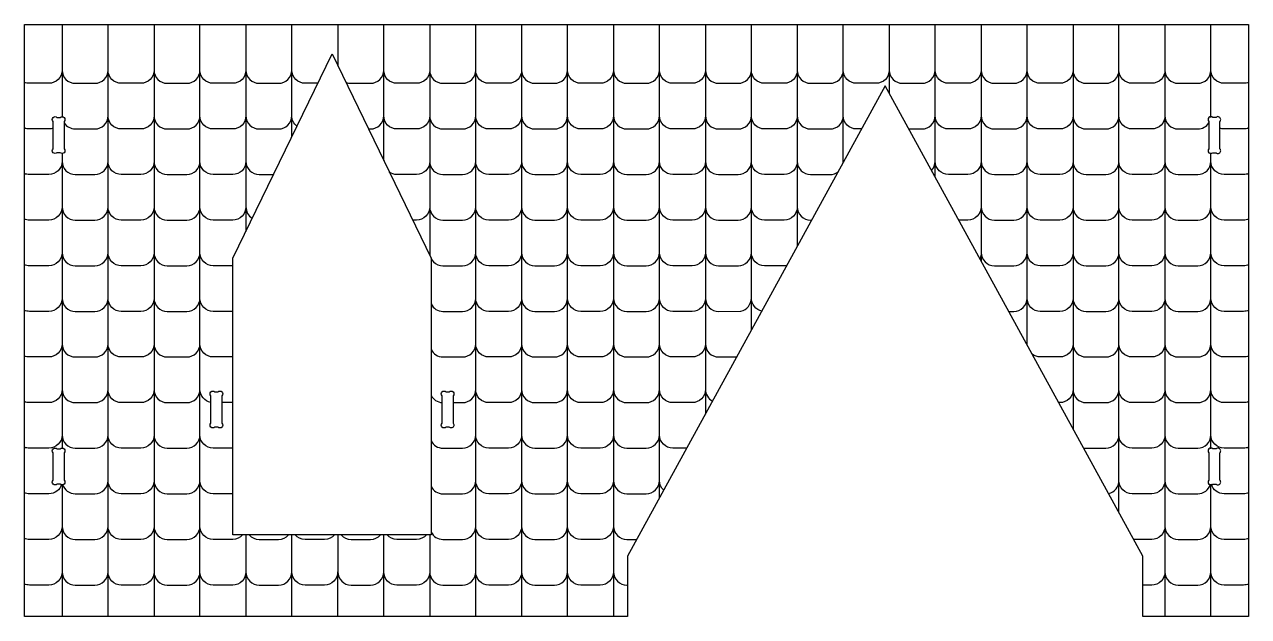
# Model space of a CAD drawing. Extents: x -438 to 582, y -285 to 379.
# Drawn here: x -433.5 to -99.7, y 44.2 to 205.5 of the extents above; entities that cross this region are included whole.
import ezdxf

# ---------------------------------------------------------------- set-up
doc = ezdxf.new("R2010")
doc.units = 0
doc.header["$MEASUREMENT"] = 0
doc.layers.add('LAYER1', color=18, linetype='CONTINUOUS')

msp = doc.modelspace()

# ---------------------------------------------------------------- linework, layer by layer
at = {"layer": 'LAYER1'}
for points in [[(-269.03, 60.59), (-269.03, 44.17), (-433.52, 44.17), (-433.52, 205.48), (-99.7, 205.48), (-99.7, 44.17), (-128.52, 44.17), (-128.52, 60.59), (-198.77, 188.75)], [(-322.63, 141.78), (-322.63, 66.39), (-376.67, 66.39), (-376.67, 141.78), (-349.65, 197.5)]]:
    msp.add_lwpolyline(points, close=True, dxfattribs=at)
for points in [[(-423.26, 205.48), (-423.26, 193.05, -0.414214), (-426.86, 189.45), (-432.19, 189.45, -0.094829), (-433.52, 189.7)], [(-423.26, 205.48), (-423.26, 193.05, 0.414214), (-419.66, 189.45), (-414.33, 189.45, 0.414214), (-410.73, 193.05), (-410.73, 205.48)], [(-398.19, 205.48), (-398.19, 193.05, -0.414214), (-401.8, 189.45), (-407.12, 189.45, -0.414214), (-410.73, 193.05), (-410.73, 205.48)], [(-398.19, 205.48), (-398.19, 193.05, 0.414214), (-394.59, 189.45), (-389.26, 189.45, 0.414214), (-385.66, 193.05), (-385.66, 205.48)], [(-373.13, 205.48), (-373.13, 193.05, -0.414214), (-376.73, 189.45), (-382.06, 189.45, -0.414214), (-385.66, 193.05), (-385.66, 205.48)], [(-373.13, 205.48), (-373.13, 193.05, 0.414214), (-369.53, 189.45), (-364.2, 189.45, 0.414214), (-360.6, 193.05), (-360.6, 205.48)], [(-353.55, 189.45), (-357, 189.45, -0.414214), (-360.6, 193.05), (-360.6, 205.48)], [(-345.89, 189.74, 0.102165), (-344.46, 189.45), (-339.14, 189.45, 0.414214), (-335.54, 193.05), (-335.54, 205.48)], [(-323, 205.48), (-323, 193.05, -0.414214), (-326.61, 189.45), (-331.93, 189.45, -0.414214), (-335.54, 193.05), (-335.54, 205.48)], [(-323, 205.48), (-323, 193.05, 0.414214), (-319.4, 189.45), (-314.07, 189.45, 0.414214), (-310.47, 193.05), (-310.47, 205.48)], [(-297.94, 205.48), (-297.94, 193.05, -0.414214), (-301.54, 189.45), (-306.87, 189.45, -0.414214), (-310.47, 193.05), (-310.47, 205.48)], [(-297.94, 205.48), (-297.94, 193.05, 0.414214), (-294.34, 189.45), (-289.01, 189.45, 0.414214), (-285.41, 193.05), (-285.41, 205.48)], [(-272.88, 205.48), (-272.88, 193.05, -0.414214), (-276.48, 189.45), (-281.81, 189.45, -0.414214), (-285.41, 193.05), (-285.41, 205.48)], [(-272.88, 205.48), (-272.88, 193.05, 0.414214), (-269.27, 189.45), (-263.95, 189.45, 0.414214), (-260.34, 193.05), (-260.34, 205.48)], [(-247.81, 205.48), (-247.81, 193.05, -0.414214), (-251.41, 189.45), (-256.74, 189.45, -0.414214), (-260.34, 193.05), (-260.34, 205.48)], [(-247.81, 205.48), (-247.81, 193.05, 0.414214), (-244.21, 189.45), (-238.88, 189.45, 0.414214), (-235.28, 193.05), (-235.28, 205.48)], [(-222.75, 205.48), (-222.75, 193.05, -0.414214), (-226.35, 189.45), (-231.68, 189.45, -0.414214), (-235.28, 193.05), (-235.28, 205.48)], [(-222.75, 205.48), (-222.75, 193.05, 0.414214), (-219.15, 189.45), (-213.82, 189.45, 0.414214), (-210.22, 193.05), (-210.22, 205.48)], [(-197.69, 205.48), (-197.69, 193.05, -0.414214), (-201.29, 189.45), (-206.61, 189.45, -0.414214), (-210.22, 193.05), (-210.22, 205.48)], [(-197.69, 205.48), (-197.69, 193.05, 0.414214), (-194.08, 189.45), (-188.76, 189.45, 0.414214), (-185.15, 193.05), (-185.15, 205.48)], [(-172.62, 205.48), (-172.62, 193.05, -0.414214), (-176.22, 189.45), (-181.55, 189.45, -0.414214), (-185.15, 193.05), (-185.15, 205.48)], [(-172.62, 205.48), (-172.62, 193.05, 0.414214), (-169.02, 189.45), (-163.69, 189.45, 0.414214), (-160.09, 193.05), (-160.09, 205.48)], [(-147.56, 205.48), (-147.56, 193.05, -0.414214), (-151.16, 189.45), (-156.49, 189.45, -0.414214), (-160.09, 193.05), (-160.09, 205.48)], [(-147.56, 205.48), (-147.56, 193.05, 0.414214), (-143.96, 189.45), (-138.63, 189.45, 0.414214), (-135.03, 193.05), (-135.03, 205.48)], [(-122.49, 205.48), (-122.49, 193.05, -0.414214), (-126.1, 189.45), (-131.42, 189.45, -0.414214), (-135.03, 193.05), (-135.03, 205.48)], [(-122.49, 205.48), (-122.49, 193.05, 0.414214), (-118.89, 189.45), (-113.57, 189.45, 0.414214), (-109.96, 193.05), (-109.96, 205.48)], [(-99.7, 189.7, -0.094829), (-101.03, 189.45), (-106.36, 189.45, -0.414214), (-109.96, 193.05), (-109.96, 205.48)], [(-423.26, 193.05), (-423.26, 180.62, -0.033199), (-423.29, 180.15)], [(-423.26, 193.05), (-423.26, 180.62, 0.033199), (-423.23, 180.15)], [(-422.71, 178.71, 0.258622), (-419.66, 177.02), (-414.33, 177.02, 0.414214), (-410.73, 180.62), (-410.73, 193.05)], [(-398.19, 193.05), (-398.19, 180.62, -0.414214), (-401.8, 177.02), (-407.12, 177.02, -0.414214), (-410.73, 180.62), (-410.73, 193.05)], [(-398.19, 193.05), (-398.19, 180.62, 0.414214), (-394.59, 177.02), (-389.26, 177.02, 0.414214), (-385.66, 180.62), (-385.66, 193.05)], [(-373.13, 193.05), (-373.13, 180.62, -0.414214), (-376.73, 177.02), (-382.06, 177.02, -0.414214), (-385.66, 180.62), (-385.66, 193.05)], [(-373.13, 193.05), (-373.13, 180.62, 0.414214), (-369.53, 177.02), (-364.2, 177.02, 0.414214), (-360.6, 180.62), (-360.6, 193.05)], [(-359.21, 177.78, -0.231147), (-360.6, 180.62), (-360.6, 193.05)], [(-339.72, 177.02), (-339.14, 177.02, 0.414214), (-335.54, 180.62), (-335.54, 193.05)], [(-323, 193.05), (-323, 180.62, -0.414214), (-326.61, 177.02), (-331.93, 177.02, -0.414214), (-335.54, 180.62), (-335.54, 193.05)], [(-323, 193.05), (-323, 180.62, 0.414214), (-319.4, 177.02), (-314.07, 177.02, 0.414214), (-310.47, 180.62), (-310.47, 193.05)], [(-297.94, 193.05), (-297.94, 180.62, -0.414214), (-301.54, 177.02), (-306.87, 177.02, -0.414214), (-310.47, 180.62), (-310.47, 193.05)], [(-297.94, 193.05), (-297.94, 180.62, 0.414214), (-294.34, 177.02), (-289.01, 177.02, 0.414214), (-285.41, 180.62), (-285.41, 193.05)], [(-272.88, 193.05), (-272.88, 180.62, -0.414214), (-276.48, 177.02), (-281.81, 177.02, -0.414214), (-285.41, 180.62), (-285.41, 193.05)], [(-272.88, 193.05), (-272.88, 180.62, 0.414214), (-269.27, 177.02), (-263.95, 177.02, 0.414214), (-260.34, 180.62), (-260.34, 193.05)], [(-247.81, 193.05), (-247.81, 180.62, -0.414214), (-251.41, 177.02), (-256.74, 177.02, -0.414214), (-260.34, 180.62), (-260.34, 193.05)], [(-247.81, 193.05), (-247.81, 180.62, 0.414214), (-244.21, 177.02), (-238.88, 177.02, 0.414214), (-235.28, 180.62), (-235.28, 193.05)], [(-222.75, 193.05), (-222.75, 180.62, -0.414214), (-226.35, 177.02), (-231.68, 177.02, -0.414214), (-235.28, 180.62), (-235.28, 193.05)], [(-222.75, 193.05), (-222.75, 180.62, 0.414214), (-219.15, 177.02), (-213.82, 177.02, 0.414214), (-210.22, 180.62), (-210.22, 193.05)], [(-205.2, 177.02), (-206.61, 177.02, -0.414214), (-210.22, 180.62), (-210.22, 193.05)], [(-192.35, 177.02), (-188.76, 177.02, 0.414214), (-185.15, 180.62), (-185.15, 193.05)], [(-172.62, 193.05), (-172.62, 180.62, -0.414214), (-176.22, 177.02), (-181.55, 177.02, -0.414214), (-185.15, 180.62), (-185.15, 193.05)], [(-172.62, 193.05), (-172.62, 180.62, 0.414214), (-169.02, 177.02), (-163.69, 177.02, 0.414214), (-160.09, 180.62), (-160.09, 193.05)], [(-147.56, 193.05), (-147.56, 180.62, -0.414214), (-151.16, 177.02), (-156.49, 177.02, -0.414214), (-160.09, 180.62), (-160.09, 193.05)], [(-147.56, 193.05), (-147.56, 180.62, 0.414214), (-143.96, 177.02), (-138.63, 177.02, 0.414214), (-135.03, 180.62), (-135.03, 193.05)], [(-122.49, 193.05), (-122.49, 180.62, -0.414214), (-126.1, 177.02), (-131.42, 177.02, -0.414214), (-135.03, 180.62), (-135.03, 193.05)], [(-122.49, 193.05), (-122.49, 180.62, 0.414214), (-118.89, 177.02), (-113.57, 177.02, 0.258622), (-110.51, 178.71)], [(-109.99, 180.15, 0.033199), (-109.96, 180.62), (-109.96, 193.05)], [(-109.93, 180.15, -0.033199), (-109.96, 180.62), (-109.96, 193.05)], [(-423.26, 170.54), (-423.26, 168.2, 0.414214), (-419.66, 164.59), (-414.33, 164.59, 0.414214), (-410.73, 168.2), (-410.73, 180.62)], [(-398.19, 180.62), (-398.19, 168.2, -0.414214), (-401.8, 164.59), (-407.12, 164.59, -0.414214), (-410.73, 168.2), (-410.73, 180.62)], [(-398.19, 180.62), (-398.19, 168.2, 0.414214), (-394.59, 164.59), (-389.26, 164.59, 0.414214), (-385.66, 168.2), (-385.66, 180.62)], [(-373.13, 180.62), (-373.13, 168.2, -0.414214), (-376.73, 164.59), (-382.06, 164.59, -0.414214), (-385.66, 168.2), (-385.66, 180.62)], [(-373.13, 180.62), (-373.13, 168.2, 0.414214), (-369.53, 164.59), (-365.61, 164.59)], [(-323, 180.62), (-323, 168.2, -0.414214), (-326.61, 164.59), (-331.93, 164.59, -0.155658), (-334.02, 165.26)], [(-323, 180.62), (-323, 168.2, 0.414214), (-319.4, 164.59), (-314.07, 164.59, 0.414214), (-310.47, 168.2), (-310.47, 180.62)], [(-297.94, 180.62), (-297.94, 168.2, -0.414214), (-301.54, 164.59), (-306.87, 164.59, -0.414214), (-310.47, 168.2), (-310.47, 180.62)], [(-297.94, 180.62), (-297.94, 168.2, 0.414214), (-294.34, 164.59), (-289.01, 164.59, 0.414214), (-285.41, 168.2), (-285.41, 180.62)], [(-272.88, 180.62), (-272.88, 168.2, -0.414214), (-276.48, 164.59), (-281.81, 164.59, -0.414214), (-285.41, 168.2), (-285.41, 180.62)], [(-272.88, 180.62), (-272.88, 168.2, 0.414214), (-269.27, 164.59), (-263.95, 164.59, 0.414214), (-260.34, 168.2), (-260.34, 180.62)], [(-247.81, 180.62), (-247.81, 168.2, -0.414214), (-251.41, 164.59), (-256.74, 164.59, -0.414214), (-260.34, 168.2), (-260.34, 180.62)], [(-247.81, 180.62), (-247.81, 168.2, 0.414214), (-244.21, 164.59), (-238.88, 164.59, 0.414214), (-235.28, 168.2), (-235.28, 180.62)], [(-222.75, 180.62), (-222.75, 168.2, -0.414214), (-226.35, 164.59), (-231.68, 164.59, -0.414214), (-235.28, 168.2), (-235.28, 180.62)], [(-222.75, 180.62), (-222.75, 168.2, 0.414214), (-219.15, 164.59), (-213.82, 164.59, 0.168086), (-211.59, 165.36)], [(-210.23, 167.84, 0.024562), (-210.22, 168.2), (-210.22, 180.62)], [(-210.2, 167.9, -0.020773), (-210.22, 168.2), (-210.22, 180.62)], [(-186.15, 165.71, 0.192515), (-185.15, 168.2), (-185.15, 180.62)], [(-172.62, 180.62), (-172.62, 168.2, -0.414214), (-176.22, 164.59), (-181.55, 164.59, -0.414214), (-185.15, 168.2), (-185.15, 180.62)], [(-172.62, 180.62), (-172.62, 168.2, 0.414214), (-169.02, 164.59), (-163.69, 164.59, 0.414214), (-160.09, 168.2), (-160.09, 180.62)], [(-147.56, 180.62), (-147.56, 168.2, -0.414214), (-151.16, 164.59), (-156.49, 164.59, -0.414214), (-160.09, 168.2), (-160.09, 180.62)], [(-147.56, 180.62), (-147.56, 168.2, 0.414214), (-143.96, 164.59), (-138.63, 164.59, 0.414214), (-135.03, 168.2), (-135.03, 180.62)], [(-122.49, 180.62), (-122.49, 168.2, -0.414214), (-126.1, 164.59), (-131.42, 164.59, -0.414214), (-135.03, 168.2), (-135.03, 180.62)], [(-122.49, 180.62), (-122.49, 168.2, 0.414214), (-118.89, 164.59), (-113.57, 164.59, 0.414214), (-109.96, 168.2), (-109.96, 170.54)], [(-425.71, 177.21, -0.081244), (-426.86, 177.02), (-432.19, 177.02, -0.094829), (-433.52, 177.28)], [(-99.7, 177.28, -0.094829), (-101.03, 177.02), (-106.36, 177.02, -0.081244), (-107.51, 177.21)], [(-423.26, 170.54), (-423.26, 168.2, -0.414214), (-426.86, 164.59), (-432.19, 164.59, -0.094829), (-433.52, 164.85)], [(-99.7, 164.85, -0.094829), (-101.03, 164.59), (-106.36, 164.59, -0.414214), (-109.96, 168.2), (-109.96, 170.54)], [(-423.26, 168.2), (-423.26, 155.77, -0.414214), (-426.86, 152.17), (-432.19, 152.17, -0.094829), (-433.52, 152.42)], [(-423.26, 168.2), (-423.26, 155.77, 0.414214), (-419.66, 152.17), (-414.33, 152.17, 0.414214), (-410.73, 155.77), (-410.73, 168.2)], [(-398.19, 168.2), (-398.19, 155.77, -0.414214), (-401.8, 152.17), (-407.12, 152.17, -0.414214), (-410.73, 155.77), (-410.73, 168.2)], [(-398.19, 168.2), (-398.19, 155.77, 0.414214), (-394.59, 152.17), (-389.26, 152.17, 0.414214), (-385.66, 155.77), (-385.66, 168.2)], [(-373.13, 168.2), (-373.13, 155.77, -0.414214), (-376.73, 152.17), (-382.06, 152.17, -0.414214), (-385.66, 155.77), (-385.66, 168.2)], [(-373.13, 168.2), (-373.13, 155.77, 0.263305), (-371.38, 152.68)], [(-323, 168.2), (-323, 155.77, -0.414214), (-326.61, 152.17), (-327.67, 152.17)], [(-323, 168.2), (-323, 155.77, 0.414214), (-319.4, 152.17), (-314.07, 152.17, 0.414214), (-310.47, 155.77), (-310.47, 168.2)], [(-297.94, 168.2), (-297.94, 155.77, -0.414214), (-301.54, 152.17), (-306.87, 152.17, -0.414214), (-310.47, 155.77), (-310.47, 168.2)], [(-297.94, 168.2), (-297.94, 155.77, 0.414214), (-294.34, 152.17), (-289.01, 152.17, 0.414214), (-285.41, 155.77), (-285.41, 168.2)], [(-272.88, 168.2), (-272.88, 155.77, -0.414214), (-276.48, 152.17), (-281.81, 152.17, -0.414214), (-285.41, 155.77), (-285.41, 168.2)], [(-272.88, 168.2), (-272.88, 155.77, 0.414214), (-269.27, 152.17), (-263.95, 152.17, 0.414214), (-260.34, 155.77), (-260.34, 168.2)], [(-247.81, 168.2), (-247.81, 155.77, -0.414214), (-251.41, 152.17), (-256.74, 152.17, -0.414214), (-260.34, 155.77), (-260.34, 168.2)], [(-247.81, 168.2), (-247.81, 155.77, 0.414214), (-244.21, 152.17), (-238.88, 152.17, 0.414214), (-235.28, 155.77), (-235.28, 168.2)], [(-222.75, 168.2), (-222.75, 155.77, -0.414214), (-226.35, 152.17), (-231.68, 152.17, -0.414214), (-235.28, 155.77), (-235.28, 168.2)], [(-222.75, 168.2), (-222.75, 155.77, 0.414214), (-219.15, 152.17), (-218.83, 152.17)], [(-172.62, 168.2), (-172.62, 155.77, -0.414214), (-176.22, 152.17), (-178.72, 152.17)], [(-172.62, 168.2), (-172.62, 155.77, 0.414214), (-169.02, 152.17), (-163.69, 152.17, 0.414214), (-160.09, 155.77), (-160.09, 168.2)], [(-147.56, 168.2), (-147.56, 155.77, -0.414214), (-151.16, 152.17), (-156.49, 152.17, -0.414214), (-160.09, 155.77), (-160.09, 168.2)], [(-147.56, 168.2), (-147.56, 155.77, 0.414214), (-143.96, 152.17), (-138.63, 152.17, 0.414214), (-135.03, 155.77), (-135.03, 168.2)], [(-122.49, 168.2), (-122.49, 155.77, -0.414214), (-126.1, 152.17), (-131.42, 152.17, -0.414214), (-135.03, 155.77), (-135.03, 168.2)], [(-122.49, 168.2), (-122.49, 155.77, 0.414214), (-118.89, 152.17), (-113.57, 152.17, 0.414214), (-109.96, 155.77), (-109.96, 168.2)], [(-99.7, 152.42, -0.094829), (-101.03, 152.17), (-106.36, 152.17, -0.414214), (-109.96, 155.77), (-109.96, 168.2)], [(-423.26, 155.77), (-423.26, 143.34, -0.414214), (-426.86, 139.74), (-432.19, 139.74, -0.094829), (-433.52, 139.99)], [(-423.26, 155.77), (-423.26, 143.34, 0.414214), (-419.66, 139.74), (-414.33, 139.74, 0.414214), (-410.73, 143.34), (-410.73, 155.77)], [(-398.19, 155.77), (-398.19, 143.34, -0.414214), (-401.8, 139.74), (-407.12, 139.74, -0.414214), (-410.73, 143.34), (-410.73, 155.77)], [(-398.19, 155.77), (-398.19, 143.34, 0.414214), (-394.59, 139.74), (-389.26, 139.74, 0.414214), (-385.66, 143.34), (-385.66, 155.77)], [(-376.67, 139.74, -0.004449), (-376.73, 139.74), (-382.06, 139.74, -0.414214), (-385.66, 143.34), (-385.66, 155.77)], [(-323, 155.77), (-323, 143.34, -0.046774), (-323.07, 142.67)], [(-323, 155.77), (-323, 143.34, 0.414214), (-319.4, 139.74), (-314.07, 139.74, 0.414214), (-310.47, 143.34), (-310.47, 155.77)], [(-297.94, 155.77), (-297.94, 143.34, -0.414214), (-301.54, 139.74), (-306.87, 139.74, -0.414214), (-310.47, 143.34), (-310.47, 155.77)], [(-297.94, 155.77), (-297.94, 143.34, 0.414214), (-294.34, 139.74), (-289.01, 139.74, 0.414214), (-285.41, 143.34), (-285.41, 155.77)], [(-272.88, 155.77), (-272.88, 143.34, -0.414214), (-276.48, 139.74), (-281.81, 139.74, -0.414214), (-285.41, 143.34), (-285.41, 155.77)], [(-272.88, 155.77), (-272.88, 143.34, 0.414214), (-269.27, 139.74), (-263.95, 139.74, 0.414214), (-260.34, 143.34), (-260.34, 155.77)], [(-247.81, 155.77), (-247.81, 143.34, -0.414214), (-251.41, 139.74), (-256.74, 139.74, -0.414214), (-260.34, 143.34), (-260.34, 155.77)], [(-247.81, 155.77), (-247.81, 143.34, 0.414214), (-244.21, 139.74), (-238.88, 139.74, 0.004442), (-238.82, 139.74)], [(-238.88, 139.74, 0.414214), (-235.28, 143.34), (-235.28, 155.77)], [(-225.6, 139.82, -0.052731), (-226.35, 139.74), (-231.68, 139.74, -0.414214), (-235.28, 143.34), (-235.28, 155.77)], [(-172.62, 155.77), (-172.62, 143.34, -0.11622), (-173, 141.73)], [(-172.62, 155.77), (-172.62, 143.34, 0.414214), (-169.02, 139.74), (-163.69, 139.74, 0.414214), (-160.09, 143.34), (-160.09, 155.77)], [(-147.56, 155.77), (-147.56, 143.34, -0.414214), (-151.16, 139.74), (-156.49, 139.74, -0.414214), (-160.09, 143.34), (-160.09, 155.77)], [(-147.56, 155.77), (-147.56, 143.34, 0.414214), (-143.96, 139.74), (-138.63, 139.74, 0.414214), (-135.03, 143.34), (-135.03, 155.77)], [(-122.49, 155.77), (-122.49, 143.34, -0.414214), (-126.1, 139.74), (-131.42, 139.74, -0.414214), (-135.03, 143.34), (-135.03, 155.77)], [(-122.49, 155.77), (-122.49, 143.34, 0.414214), (-118.89, 139.74), (-113.57, 139.74, 0.414214), (-109.96, 143.34), (-109.96, 155.77)], [(-99.7, 139.99, -0.094829), (-101.03, 139.74), (-106.36, 139.74, -0.414214), (-109.96, 143.34), (-109.96, 155.77)], [(-423.26, 143.34), (-423.26, 130.91, -0.414214), (-426.86, 127.31), (-432.19, 127.31, -0.094829), (-433.52, 127.56)], [(-423.26, 143.34), (-423.26, 130.91, 0.414214), (-419.66, 127.31), (-414.33, 127.31, 0.414214), (-410.73, 130.91), (-410.73, 143.34)], [(-398.19, 143.34), (-398.19, 130.91, -0.414214), (-401.8, 127.31), (-407.12, 127.31, -0.414214), (-410.73, 130.91), (-410.73, 143.34)], [(-398.19, 143.34), (-398.19, 130.91, 0.414214), (-394.59, 127.31), (-389.26, 127.31, 0.414214), (-385.66, 130.91), (-385.66, 143.34)], [(-376.67, 127.31, -0.004449), (-376.73, 127.31), (-382.06, 127.31, -0.414214), (-385.66, 130.91), (-385.66, 143.34)], [(-322.63, 129.32, 0.285946), (-319.4, 127.31), (-314.07, 127.31, 0.414214), (-310.47, 130.91), (-310.47, 143.34)], [(-297.94, 143.34), (-297.94, 130.91, -0.414214), (-301.54, 127.31), (-306.87, 127.31, -0.414214), (-310.47, 130.91), (-310.47, 143.34)], [(-297.94, 143.34), (-297.94, 130.91, 0.414214), (-294.34, 127.31), (-289.01, 127.31, 0.414214), (-285.41, 130.91), (-285.41, 143.34)], [(-272.88, 143.34), (-272.88, 130.91, -0.414214), (-276.48, 127.31), (-281.81, 127.31, -0.414214), (-285.41, 130.91), (-285.41, 143.34)], [(-272.88, 143.34), (-272.88, 130.91, 0.414214), (-269.27, 127.31), (-263.95, 127.31, 0.414214), (-260.34, 130.91), (-260.34, 143.34)], [(-247.81, 143.34), (-247.81, 130.91, -0.414214), (-251.41, 127.31), (-256.74, 127.31, -0.414214), (-260.34, 130.91), (-260.34, 143.34)], [(-247.81, 143.34), (-247.81, 130.91, 0.414214), (-244.21, 127.31), (-238.15, 127.39)], [(-160.1, 118.2, 0.019695), (-160.09, 118.48), (-160.09, 143.34)], [(-147.56, 143.34), (-147.56, 130.91, -0.414214), (-151.16, 127.31), (-156.49, 127.31, -0.414214), (-160.09, 130.91)], [(-147.56, 143.34), (-147.56, 130.91, 0.414214), (-143.96, 127.31), (-138.63, 127.31, 0.414214), (-135.03, 130.91), (-135.03, 143.34)], [(-122.49, 143.34), (-122.49, 130.91, -0.414214), (-126.1, 127.31), (-131.42, 127.31, -0.414214), (-135.03, 130.91), (-135.03, 143.34)], [(-122.49, 143.34), (-122.49, 130.91, 0.414214), (-118.89, 127.31), (-113.57, 127.31, 0.414214), (-109.96, 130.91), (-109.96, 143.34)], [(-99.7, 127.56, -0.094829), (-101.03, 127.31), (-106.36, 127.31, -0.414214), (-109.96, 130.91), (-109.96, 143.34)], [(-423.26, 130.91), (-423.26, 118.48, -0.414214), (-426.86, 114.88), (-432.19, 114.88, -0.094829), (-433.52, 115.14)], [(-423.26, 130.91), (-423.26, 118.48, 0.414214), (-419.66, 114.88), (-414.33, 114.88, 0.414214), (-410.73, 118.48), (-410.73, 130.91)], [(-398.19, 130.91), (-398.19, 118.48, -0.414214), (-401.8, 114.88), (-407.12, 114.88, -0.414214), (-410.73, 118.48), (-410.73, 130.91)], [(-398.19, 130.91), (-398.19, 118.48, 0.414214), (-394.59, 114.88), (-389.26, 114.88, 0.414214), (-385.66, 118.48), (-385.66, 130.91)], [(-376.67, 114.88, -0.004449), (-376.73, 114.88), (-382.06, 114.88, -0.414214), (-385.66, 118.48), (-385.66, 130.91)], [(-322.63, 116.9, 0.285946), (-319.4, 114.88), (-314.07, 114.88, 0.414214), (-310.47, 118.48), (-310.47, 130.91)], [(-297.94, 130.91), (-297.94, 118.48, -0.414214), (-301.54, 114.88), (-306.87, 114.88, -0.414214), (-310.47, 118.48), (-310.47, 130.91)], [(-297.94, 130.91), (-297.94, 118.48, 0.414214), (-294.34, 114.88), (-289.01, 114.88, 0.414214), (-285.41, 118.48), (-285.41, 130.91)], [(-272.88, 130.91), (-272.88, 118.48, -0.414214), (-276.48, 114.88), (-281.81, 114.88, -0.414214), (-285.41, 118.48), (-285.41, 130.91)], [(-272.88, 130.91), (-272.88, 118.48, 0.414214), (-269.27, 114.88), (-263.95, 114.88, 0.414214), (-260.34, 118.48), (-260.34, 130.91)], [(-247.81, 130.91), (-247.81, 118.48, -0.414214), (-251.41, 114.88), (-256.74, 114.88, -0.414214), (-260.34, 118.48), (-260.34, 130.91)], [(-247.81, 130.91), (-247.81, 118.48, 0.414214), (-244.21, 114.88), (-239.27, 114.88)], [(-238.15, 127.39, 0.355278), (-235.28, 130.91)], [(-232.41, 127.39, -0.355278), (-235.28, 130.91)], [(-165.09, 127.31), (-163.69, 127.31, 0.414214), (-160.09, 130.91)], [(-147.56, 130.91), (-147.56, 118.48, -0.414214), (-151.16, 114.88), (-156.49, 114.88, -0.166543), (-158.7, 115.64)], [(-147.56, 130.91), (-147.56, 118.48, 0.414214), (-143.96, 114.88), (-138.63, 114.88, 0.414214), (-135.03, 118.48), (-135.03, 130.91)], [(-122.49, 130.91), (-122.49, 118.48, -0.414214), (-126.1, 114.88), (-131.42, 114.88, -0.414214), (-135.03, 118.48), (-135.03, 130.91)], [(-122.49, 130.91), (-122.49, 118.48, 0.414214), (-118.89, 114.88), (-113.57, 114.88, 0.414214), (-109.96, 118.48), (-109.96, 130.91)], [(-99.7, 115.14, -0.094829), (-101.03, 114.88), (-106.36, 114.88, -0.414214), (-109.96, 118.48), (-109.96, 130.91)], [(-160.07, 118.15, -0.023061), (-160.09, 118.48), (-160.09, 125.48)], [(-423.26, 118.48), (-423.26, 106.06, -0.414214), (-426.86, 102.45), (-432.19, 102.45, -0.094829), (-433.52, 102.71)], [(-423.26, 118.48), (-423.26, 106.06, 0.414214), (-419.66, 102.45), (-414.33, 102.45, 0.414214), (-410.73, 106.06), (-410.73, 118.48)], [(-398.19, 118.48), (-398.19, 106.06, -0.414214), (-401.8, 102.45), (-407.12, 102.45, -0.414214), (-410.73, 106.06), (-410.73, 118.48)], [(-398.19, 118.48), (-398.19, 106.06, 0.414214), (-394.59, 102.45), (-389.26, 102.45, 0.414214), (-385.66, 106.06), (-385.66, 118.48)], [(-382.67, 102.51, -0.365004), (-385.66, 106.06), (-385.66, 118.48)], [(-316.63, 102.45), (-314.07, 102.45, 0.414214), (-310.47, 106.06), (-310.47, 118.48)], [(-297.94, 118.48), (-297.94, 106.06, -0.414214), (-301.54, 102.45), (-306.87, 102.45, -0.414214), (-310.47, 106.06), (-310.47, 118.48)], [(-297.94, 118.48), (-297.94, 106.06, 0.414214), (-294.34, 102.45), (-289.01, 102.45, 0.414214), (-285.41, 106.06), (-285.41, 118.48)], [(-272.88, 118.48), (-272.88, 106.06, -0.414214), (-276.48, 102.45), (-281.81, 102.45, -0.414214), (-285.41, 106.06), (-285.41, 118.48)], [(-272.88, 118.48), (-272.88, 106.06, 0.414214), (-269.27, 102.45), (-263.95, 102.45, 0.414214), (-260.34, 106.06), (-260.34, 118.48)], [(-247.81, 118.48), (-247.81, 106.06, -0.414214), (-251.41, 102.45), (-256.74, 102.45, -0.414214), (-260.34, 106.06), (-260.34, 118.48)], [(-247.81, 118.48), (-247.81, 106.06, 0.280761), (-245.86, 102.85)], [(-147.56, 118.48), (-147.56, 106.06, -0.414214), (-151.16, 102.45), (-151.47, 102.45)], [(-147.56, 118.48), (-147.56, 106.06, 0.414214), (-143.96, 102.45), (-138.63, 102.45, 0.414214), (-135.03, 106.06), (-135.03, 118.48)], [(-122.49, 118.48), (-122.49, 106.06, -0.414214), (-126.1, 102.45), (-131.42, 102.45, -0.414214), (-135.03, 106.06), (-135.03, 118.48)], [(-122.49, 118.48), (-122.49, 106.06, 0.414214), (-118.89, 102.45), (-113.57, 102.45, 0.414214), (-109.96, 106.06), (-109.96, 118.48)], [(-99.7, 102.71, -0.094829), (-101.03, 102.45), (-106.36, 102.45, -0.414214), (-109.96, 106.06), (-109.96, 118.48)], [(-423.26, 106.06), (-423.26, 93.63, -0.414214), (-426.86, 90.03), (-432.19, 90.03, -0.094829), (-433.52, 90.28)], [(-423.26, 106.06), (-423.26, 93.63, 0.414214), (-419.66, 90.03), (-414.33, 90.03, 0.414214), (-410.73, 93.63), (-410.73, 106.06)], [(-398.19, 106.06), (-398.19, 93.63, -0.414214), (-401.8, 90.03), (-407.12, 90.03, -0.414214), (-410.73, 93.63), (-410.73, 106.06)], [(-398.19, 106.06), (-398.19, 93.63, 0.414214), (-394.59, 90.03), (-389.26, 90.03, 0.414214), (-385.66, 93.63), (-385.66, 106.06)], [(-376.67, 90.03, -0.004449), (-376.73, 90.03), (-382.06, 90.03, -0.414214), (-385.66, 93.63), (-385.66, 106.06)], [(-322.63, 92.04, 0.285946), (-319.4, 90.03), (-314.07, 90.03, 0.414214), (-310.47, 93.63), (-310.47, 106.06)], [(-322.63, 104.47, 0.26866), (-319.63, 102.46)], [(-297.94, 106.06), (-297.94, 93.63, -0.414214), (-301.54, 90.03), (-306.87, 90.03, -0.414214), (-310.47, 93.63), (-310.47, 106.06)], [(-297.94, 106.06), (-297.94, 93.63, 0.414214), (-294.34, 90.03), (-289.01, 90.03, 0.414214), (-285.41, 93.63), (-285.41, 106.06)], [(-272.88, 106.06), (-272.88, 93.63, -0.414214), (-276.48, 90.03), (-281.81, 90.03, -0.414214), (-285.41, 93.63), (-285.41, 106.06)], [(-272.88, 106.06), (-272.88, 93.63, 0.414214), (-269.27, 90.03), (-263.95, 90.03, 0.414214), (-260.34, 93.63), (-260.34, 106.06)], [(-252.89, 90.03), (-256.74, 90.03, -0.414214), (-260.34, 93.63), (-260.34, 106.06)], [(-144.7, 90.1, 0.051947), (-143.96, 90.03), (-138.63, 90.03, 0.414214), (-135.03, 93.63), (-135.03, 106.06)], [(-122.49, 106.06), (-122.49, 93.63, -0.414214), (-126.1, 90.03), (-131.42, 90.03, -0.414214), (-135.03, 93.63), (-135.03, 106.06)], [(-122.49, 106.06), (-122.49, 93.63, 0.414214), (-118.89, 90.03), (-113.57, 90.03, 0.414214), (-109.96, 93.63), (-109.96, 106.06)], [(-99.7, 90.28, -0.094829), (-101.03, 90.03), (-106.36, 90.03, -0.414214), (-109.96, 93.63), (-109.96, 106.06)], [(-376.67, 102.45, -0.004449), (-376.73, 102.45), (-379.67, 102.45)], [(-423.13, 80.24, 0.336889), (-419.66, 77.6), (-414.33, 77.6, 0.414214), (-410.73, 81.2), (-410.73, 93.63)], [(-398.19, 93.63), (-398.19, 81.2, -0.414214), (-401.8, 77.6), (-407.12, 77.6, -0.414214), (-410.73, 81.2), (-410.73, 93.63)], [(-398.19, 93.63), (-398.19, 81.2, 0.414214), (-394.59, 77.6), (-389.26, 77.6, 0.414214), (-385.66, 81.2), (-385.66, 93.63)], [(-376.67, 77.6, -0.004449), (-376.73, 77.6), (-382.06, 77.6, -0.414214), (-385.66, 81.2), (-385.66, 93.63)], [(-322.63, 79.61, 0.285946), (-319.4, 77.6), (-314.07, 77.6, 0.414214), (-310.47, 81.2), (-310.47, 93.63)], [(-297.94, 93.63), (-297.94, 81.2, -0.414214), (-301.54, 77.6), (-306.87, 77.6, -0.414214), (-310.47, 81.2), (-310.47, 93.63)], [(-297.94, 93.63), (-297.94, 81.2, 0.414214), (-294.34, 77.6), (-289.01, 77.6, 0.414214), (-285.41, 81.2), (-285.41, 93.63)], [(-272.88, 93.63), (-272.88, 81.2, -0.414214), (-276.48, 77.6), (-281.81, 77.6, -0.414214), (-285.41, 81.2), (-285.41, 93.63)], [(-272.88, 93.63), (-272.88, 81.2, 0.414214), (-269.27, 77.6), (-263.95, 77.6, 0.414214), (-260.34, 81.2), (-260.34, 93.63)], [(-259.18, 78.55, -0.209526), (-260.34, 81.2), (-260.34, 93.63)], [(-137.89, 77.68, 0.35458), (-135.03, 81.2), (-135.03, 93.63)], [(-122.49, 93.63), (-122.49, 81.2, -0.414214), (-126.1, 77.6), (-131.42, 77.6, -0.414214), (-135.03, 81.2), (-135.03, 93.63)], [(-122.49, 93.63), (-122.49, 81.2, 0.414214), (-118.89, 77.6), (-113.57, 77.6, 0.336889), (-110.09, 80.24)], [(-423.26, 80.24), (-423.26, 68.77, -0.414214), (-426.86, 65.17), (-432.19, 65.17, -0.094829), (-433.52, 65.42)], [(-423.39, 80.24, -0.336889), (-426.86, 77.6), (-432.19, 77.6, -0.094829), (-433.52, 77.85)], [(-423.26, 80.24), (-423.26, 68.77, 0.414214), (-419.66, 65.17), (-414.33, 65.17, 0.414214), (-410.73, 68.77), (-410.73, 81.2)], [(-398.19, 81.2), (-398.19, 68.77, -0.414214), (-401.8, 65.17), (-407.12, 65.17, -0.414214), (-410.73, 68.77), (-410.73, 81.2)], [(-398.19, 81.2), (-398.19, 68.77, 0.414214), (-394.59, 65.17), (-389.26, 65.17, 0.414214), (-385.66, 68.77), (-385.66, 81.2)], [(-374.03, 66.39, -0.215397), (-376.73, 65.17), (-382.06, 65.17, -0.414214), (-385.66, 68.77), (-385.66, 81.2)], [(-322.63, 67.18, 0.285946), (-319.4, 65.17), (-314.07, 65.17, 0.414214), (-310.47, 68.77), (-310.47, 81.2)], [(-297.94, 81.2), (-297.94, 68.77, -0.414214), (-301.54, 65.17), (-306.87, 65.17, -0.414214), (-310.47, 68.77), (-310.47, 81.2)], [(-297.94, 81.2), (-297.94, 68.77, 0.414214), (-294.34, 65.17), (-289.01, 65.17, 0.414214), (-285.41, 68.77), (-285.41, 81.2)], [(-272.88, 81.2), (-272.88, 68.77, -0.414214), (-276.48, 65.17), (-281.81, 65.17, -0.414214), (-285.41, 68.77), (-285.41, 81.2)], [(-272.88, 81.2), (-272.88, 68.77, 0.414214), (-269.27, 65.17), (-266.52, 65.17)], [(-122.49, 81.2), (-122.49, 68.77, -0.414214), (-126.1, 65.17), (-131.03, 65.17)], [(-122.49, 81.2), (-122.49, 68.77, 0.414214), (-118.89, 65.17), (-113.57, 65.17, 0.414214), (-109.96, 68.77), (-109.96, 80.24)], [(-99.7, 65.42, -0.094829), (-101.03, 65.17), (-106.36, 65.17, -0.414214), (-109.96, 68.77), (-109.96, 80.24)], [(-99.7, 77.85, -0.094829), (-101.03, 77.6), (-106.36, 77.6, -0.336889), (-109.83, 80.24)], [(-423.26, 68.77), (-423.26, 56.34, -0.414214), (-426.86, 52.74), (-432.19, 52.74, -0.094829), (-433.52, 53)], [(-423.26, 68.77), (-423.26, 56.34, 0.414214), (-419.66, 52.74), (-414.33, 52.74, 0.414214), (-410.73, 56.34), (-410.73, 68.77)], [(-398.19, 68.77), (-398.19, 56.34, -0.414214), (-401.8, 52.74), (-407.12, 52.74, -0.414214), (-410.73, 56.34), (-410.73, 68.77)], [(-398.19, 68.77), (-398.19, 56.34, 0.414214), (-394.59, 52.74), (-389.26, 52.74, 0.414214), (-385.66, 56.34), (-385.66, 68.77)], [(-373.13, 66.39), (-373.13, 56.34, -0.414214), (-376.73, 52.74), (-382.06, 52.74, -0.414214), (-385.66, 56.34), (-385.66, 68.77)], [(-323, 66.39), (-323, 56.34, 0.414214), (-319.4, 52.74), (-314.07, 52.74, 0.414214), (-310.47, 56.34), (-310.47, 68.77)], [(-297.94, 68.77), (-297.94, 56.34, -0.414214), (-301.54, 52.74), (-306.87, 52.74, -0.414214), (-310.47, 56.34), (-310.47, 68.77)], [(-297.94, 68.77), (-297.94, 56.34, 0.414214), (-294.34, 52.74), (-289.01, 52.74, 0.414214), (-285.41, 56.34), (-285.41, 68.77)], [(-272.88, 68.77), (-272.88, 56.34, -0.414214), (-276.48, 52.74), (-281.81, 52.74, -0.414214), (-285.41, 56.34), (-285.41, 68.77)], [(-272.88, 68.77), (-272.88, 56.34, 0.414214), (-269.27, 52.74), (-269.03, 52.74)], [(-122.49, 68.77), (-122.49, 56.34, -0.414214), (-126.1, 52.74), (-128.52, 52.74)], [(-122.49, 68.77), (-122.49, 56.34, 0.414214), (-118.89, 52.74), (-113.57, 52.74, 0.414214), (-109.96, 56.34), (-109.96, 68.77)], [(-99.7, 53, -0.094829), (-101.03, 52.74), (-106.36, 52.74, -0.414214), (-109.96, 56.34), (-109.96, 68.77)], [(-373.13, 66.39), (-373.13, 56.34, 0.414214), (-369.53, 52.74), (-364.2, 52.74, 0.414214), (-360.6, 56.34), (-360.6, 66.39)], [(-372.23, 66.39, 0.215397), (-369.53, 65.17), (-364.2, 65.17, 0.215397), (-361.5, 66.39)], [(-348.07, 66.39), (-348.07, 56.34, -0.414214), (-351.67, 52.74), (-357, 52.74, -0.414214), (-360.6, 56.34), (-360.6, 66.39)], [(-348.97, 66.39, -0.215397), (-351.67, 65.17), (-357, 65.17, -0.215397), (-359.7, 66.39)], [(-348.07, 66.39), (-348.07, 56.34, 0.414214), (-344.46, 52.74), (-339.14, 52.74, 0.414214), (-335.54, 56.34), (-335.54, 66.39)], [(-347.17, 66.39, 0.215397), (-344.46, 65.17), (-339.14, 65.17, 0.215397), (-336.43, 66.39)], [(-323, 66.39), (-323, 56.34, -0.414214), (-326.61, 52.74), (-331.93, 52.74, -0.414214), (-335.54, 56.34), (-335.54, 66.39)], [(-323.9, 66.39, -0.215397), (-326.61, 65.17), (-331.93, 65.17, -0.215397), (-334.64, 66.39)]]:
    msp.add_lwpolyline(points, format="xyb", dxfattribs=at)
for points in [[(-348.07, 205.48), (-348.07, 194.23)], [(-348.07, 205.48), (-348.07, 194.23)], [(-197.69, 193.05), (-197.69, 186.76)], [(-197.69, 193.05), (-197.69, 186.76)], [(-423.26, 180.62), (-423.26, 180.15)], [(-423.26, 180.62), (-423.26, 180.15)], [(-360.6, 174.92), (-360.6, 180.62)], [(-360.6, 174.92), (-360.6, 180.62)], [(-360.6, 174.92), (-360.6, 180.62)], [(-335.54, 168.39), (-335.54, 180.62)], [(-335.54, 168.39), (-335.54, 180.62)], [(-109.96, 180.15), (-109.96, 180.62)], [(-109.96, 180.15), (-109.96, 180.62)], [(-210.22, 167.87), (-210.22, 168.2)], [(-210.22, 167.87), (-210.22, 168.2)], [(-185.15, 163.9), (-185.15, 168.2)], [(-185.15, 163.9), (-185.15, 168.2)], [(-373.13, 155.77), (-373.13, 149.08)], [(-222.75, 155.77), (-222.75, 145.01)], [(-222.75, 155.77), (-222.75, 145.01)], [(-323, 143.34), (-323, 142.54)], [(-323, 143.34), (-323, 142.54)], [(-235.28, 140.49), (-235.28, 143.34)], [(-235.28, 140.49), (-235.28, 143.34)], [(-235.28, 122.15), (-235.28, 143.34)], [(-172.62, 143.34), (-172.62, 141.04)], [(-172.62, 143.34), (-172.62, 141.04)], [(-235.28, 122.15), (-235.28, 129.09)], [(-160.09, 118.18), (-160.09, 118.48)], [(-160.09, 118.18), (-160.09, 118.48)], [(-247.81, 106.06), (-247.81, 99.29)], [(-247.81, 106.06), (-247.81, 99.29)], [(-147.56, 106.06), (-147.56, 95.32)], [(-147.56, 106.06), (-147.56, 95.32)], [(-423.26, 93.63), (-423.26, 89.84)], [(-423.26, 93.63), (-423.26, 89.84)], [(-109.96, 89.84), (-109.96, 93.63)], [(-109.96, 89.84), (-109.96, 93.63)], [(-260.34, 76.43), (-260.34, 81.2)], [(-260.34, 76.43), (-260.34, 81.2)], [(-135.03, 72.46), (-135.03, 81.2)], [(-135.03, 72.46), (-135.03, 81.2)], [(-423.26, 56.34), (-423.26, 44.17)], [(-423.26, 56.34), (-423.26, 44.17)], [(-410.73, 44.17), (-410.73, 56.34)], [(-410.73, 44.17), (-410.73, 56.34)], [(-398.19, 56.34), (-398.19, 44.17)], [(-398.19, 56.34), (-398.19, 44.17)], [(-385.66, 44.17), (-385.66, 56.34)], [(-385.66, 44.17), (-385.66, 56.34)], [(-373.13, 56.34), (-373.13, 44.17)], [(-373.13, 56.34), (-373.13, 44.17)], [(-360.6, 44.17), (-360.6, 56.34)], [(-360.6, 44.17), (-360.6, 56.34)], [(-348.07, 44.17), (-348.07, 56.34)], [(-335.54, 44.17), (-335.54, 56.34)], [(-335.54, 44.17), (-335.54, 56.34)], [(-335.54, 44.17), (-335.54, 56.34)], [(-335.54, 44.17), (-335.54, 56.34)], [(-323, 56.34), (-323, 44.17)], [(-323, 56.34), (-323, 44.17)], [(-310.47, 44.17), (-310.47, 56.34)], [(-310.47, 44.17), (-310.47, 56.34)], [(-297.94, 56.34), (-297.94, 44.17)], [(-297.94, 56.34), (-297.94, 44.17)], [(-285.41, 44.17), (-285.41, 56.34)], [(-285.41, 44.17), (-285.41, 56.34)], [(-272.88, 56.34), (-272.88, 44.17)], [(-272.88, 56.34), (-272.88, 44.17)], [(-122.49, 56.34), (-122.49, 44.17)], [(-122.49, 56.34), (-122.49, 44.17)], [(-109.96, 44.17), (-109.96, 56.34)], [(-109.96, 44.17), (-109.96, 56.34)]]:
    msp.add_lwpolyline(points, dxfattribs=at)
for points in [[(-422.71, 179.09), (-422.71, 171.6, -1), (-423.77, 170.54), (-424.65, 170.54, -1), (-425.71, 171.6), (-425.71, 179.09, -1), (-424.65, 180.15), (-423.77, 180.15, -1)], [(-110.51, 179.09), (-110.51, 171.6, 1), (-109.45, 170.54), (-108.57, 170.54, 1), (-107.51, 171.6), (-107.51, 179.09, 1), (-108.57, 180.15), (-109.45, 180.15, 1)], [(-379.67, 104.31), (-379.67, 96.83, -1), (-380.73, 95.77), (-381.61, 95.77, -1), (-382.67, 96.83), (-382.67, 104.31, -1), (-381.61, 105.37), (-380.73, 105.37, -1)], [(-316.63, 104.31), (-316.63, 96.83, -1), (-317.69, 95.77), (-318.57, 95.77, -1), (-319.63, 96.83), (-319.63, 104.31, -1), (-318.57, 105.37), (-317.69, 105.37, -1)], [(-422.71, 88.78), (-422.71, 81.3, -1), (-423.77, 80.24), (-424.65, 80.24, -1), (-425.71, 81.3), (-425.71, 88.78, -1), (-424.65, 89.84), (-423.77, 89.84, -1)], [(-110.51, 88.78), (-110.51, 81.3, 1), (-109.45, 80.24), (-108.57, 80.24, 1), (-107.51, 81.3), (-107.51, 88.78, 1), (-108.57, 89.84), (-109.45, 89.84, 1)]]:
    msp.add_lwpolyline(points, format="xyb", close=True, dxfattribs=at)

doc.saveas('drawing.dxf')
